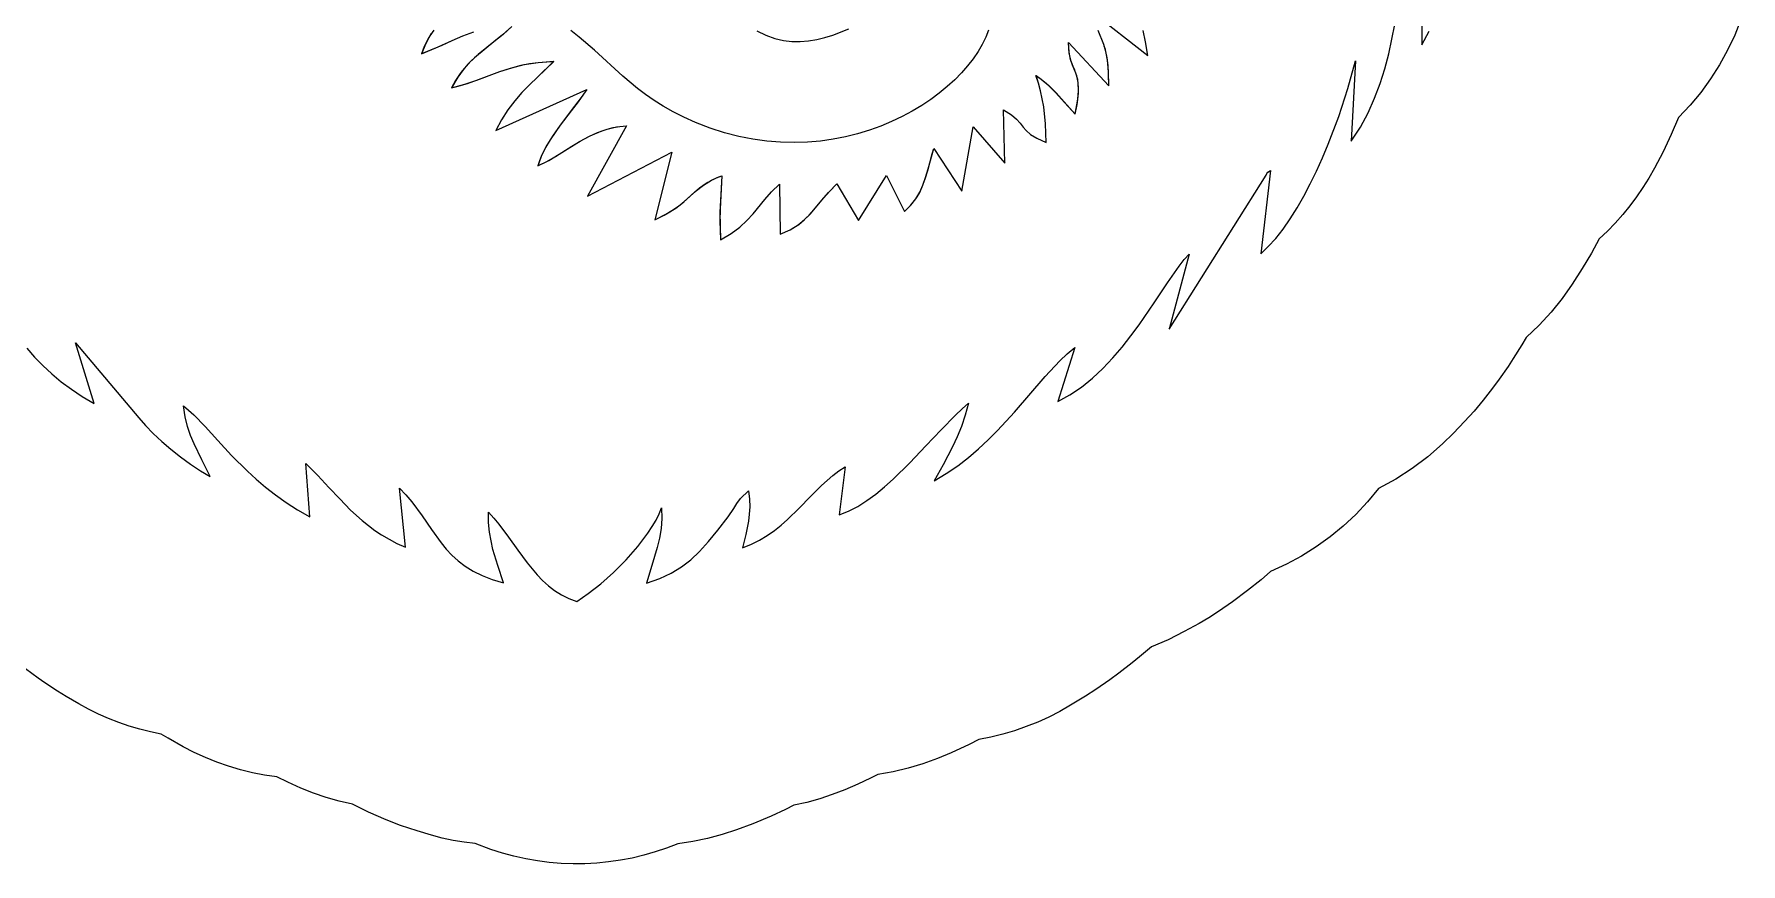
# Model space of a CAD drawing. Extents: x 0 to 210, y 0 to 160.
# Drawn here: x 144.4 to 204.6, y 0 to 29.3 of the extents above; entities that cross this region are included whole.
import ezdxf

# ---------------------------------------------------------------- set-up
doc = ezdxf.new("R2010")
doc.units = 0
doc.layers.add('Nível Padrão', color=18, linetype='CONTINUOUS')

msp = doc.modelspace()

# ---------------------------------------------------------------- linework, layer by layer
at = {"layer": 'Nível Padrão'}
for points in [[(193.358, 33.208), (193.357, 28.879), (193.616, 29.363)], [(204.617, 29.77), (204.401, 29.222), (204.15, 28.691), (203.867, 28.176), (203.551, 27.68), (203.205, 27.205), (202.827, 26.752), (202.421, 26.322), (202.159, 25.714), (201.874, 25.113), (201.563, 24.531), (201.368, 24.184), (201.158, 23.847), (200.935, 23.519), (200.697, 23.201), (200.446, 22.893), (200.182, 22.596), (199.905, 22.311), (199.616, 22.037), (199.341, 21.532), (199.018, 20.988), (198.664, 20.446), (198.307, 19.936), (197.917, 19.452), (197.494, 18.995), (197.042, 18.566), (196.882, 18.296), (196.58, 17.817), (196.399, 17.542), (196.085, 17.093), (195.849, 16.77), (195.522, 16.353), (195.202, 15.968), (194.866, 15.594), (194.474, 15.184), (194.085, 14.813), (193.566, 14.357), (193.016, 13.941), (192.435, 13.566), (191.828, 13.236), (191.442, 12.766), (191.028, 12.323), (190.586, 11.91), (190.118, 11.526), (189.627, 11.173), (189.112, 10.853), (188.577, 10.566), (188.022, 10.314), (187.683, 10.019), (187.208, 9.634), (186.676, 9.234), (186.176, 8.894), (185.844, 8.679), (185.504, 8.478), (184.975, 8.189), (184.404, 7.902), (183.814, 7.655), (183.396, 7.299), (183.133, 7.084), (182.663, 6.721), (182.348, 6.489), (181.852, 6.147), (181.484, 5.907), (180.96, 5.591), (180.582, 5.375), (180.195, 5.177), (179.799, 4.997), (179.396, 4.837), (178.985, 4.695), (178.568, 4.572), (178.145, 4.469), (177.718, 4.385), (177.38, 4.21), (176.751, 3.917), (176.262, 3.719), (175.75, 3.531), (175.228, 3.374), (174.698, 3.247), (174.161, 3.152), (173.893, 3.015), (173.451, 2.807), (172.988, 2.611), (172.551, 2.441), (172.105, 2.293), (171.654, 2.167), (171.195, 2.065), (170.901, 1.917), (170.395, 1.681), (169.749, 1.41), (169.17, 1.199), (168.664, 1.032), (168.149, 0.894), (167.628, 0.786), (167.1, 0.708), (166.703, 0.554), (166.302, 0.419), (165.895, 0.303), (165.485, 0.205), (165.072, 0.127), (164.656, 0.067), (164.238, 0.025), (163.819, 0.003), (163.4, -0.001), (162.98, 0.015), (162.562, 0.049), (162.144, 0.102), (161.729, 0.174), (161.316, 0.265), (160.907, 0.375), (160.501, 0.504), (159.943, 0.712), (159.555, 0.762), (159.17, 0.828), (158.787, 0.91), (158.409, 1.008), (157.898, 1.158), (157.312, 1.352), (156.801, 1.55), (156.181, 1.818), (155.614, 2.099), (155.148, 2.207), (154.688, 2.338), (154.235, 2.493), (153.79, 2.672), (153.332, 2.878), (152.948, 3.063), (152.515, 3.127), (152.086, 3.212), (151.662, 3.316), (151.244, 3.441), (150.832, 3.584), (150.427, 3.747), (150.03, 3.928), (149.641, 4.129), (149.109, 4.427), (148.866, 4.568), (148.484, 4.649), (148.106, 4.745), (147.734, 4.856), (147.366, 4.983), (147.004, 5.125), (146.648, 5.283), (146.299, 5.455), (145.957, 5.641), (145.509, 5.905), (145.21, 6.089), (144.76, 6.384), (144.518, 6.55), (144.074, 6.871)], [(144.122, 18.187), (144.399, 17.871), (144.692, 17.569), (145.004, 17.279), (145.337, 17), (145.696, 16.733), (146.081, 16.476), (146.497, 16.23), (145.841, 18.378), (148.071, 15.729), (148.308, 15.458), (148.581, 15.178), (148.883, 14.896), (149.208, 14.618), (149.549, 14.349), (149.898, 14.096), (150.25, 13.864), (150.596, 13.659), (150.3, 14.249), (150.023, 14.813), (149.901, 15.107), (149.795, 15.421), (149.71, 15.764), (149.649, 16.145), (149.833, 16), (150.021, 15.828), (150.421, 15.417), (150.86, 14.933), (151.352, 14.401), (151.91, 13.843), (152.218, 13.561), (152.547, 13.281), (152.899, 13.007), (153.276, 12.74), (153.679, 12.484), (154.11, 12.242), (153.973, 14.114), (154.395, 13.693), (154.787, 13.276), (155.166, 12.869), (155.55, 12.477), (155.956, 12.106), (156.403, 11.76), (156.646, 11.597), (156.906, 11.443), (157.185, 11.298), (157.485, 11.162), (157.273, 13.248), (157.502, 13.008), (157.708, 12.764), (158.072, 12.272), (158.405, 11.786), (158.744, 11.318), (158.928, 11.096), (159.128, 10.884), (159.349, 10.683), (159.597, 10.495), (159.875, 10.323), (160.189, 10.166), (160.543, 10.028), (160.942, 9.911), (160.749, 10.515), (160.575, 11.09), (160.506, 11.386), (160.453, 11.697), (160.42, 12.032), (160.411, 12.398), (160.602, 12.189), (160.782, 11.972), (161.122, 11.52), (161.447, 11.06), (161.778, 10.61), (162.133, 10.186), (162.326, 9.99), (162.531, 9.807), (162.752, 9.639), (162.991, 9.489), (163.25, 9.359), (163.531, 9.251), (163.94, 9.527), (164.381, 9.875), (164.833, 10.279), (165.275, 10.722), (165.686, 11.188), (166.045, 11.659), (166.198, 11.892), (166.331, 12.121), (166.441, 12.342), (166.524, 12.555), (166.534, 12.176), (166.507, 11.819), (166.451, 11.48), (166.373, 11.154), (166.182, 10.523), (165.991, 9.894), (166.46, 10.064), (166.866, 10.253), (167.226, 10.469), (167.555, 10.721), (167.869, 11.016), (168.183, 11.362), (168.514, 11.768), (168.877, 12.242), (169.073, 12.527), (169.181, 12.709), (169.316, 12.886), (169.592, 13.154), (169.626, 12.865), (169.635, 12.592), (169.622, 12.334), (169.592, 12.085), (169.497, 11.609), (169.381, 11.139), (169.694, 11.27), (169.985, 11.419), (170.255, 11.582), (170.507, 11.758), (170.744, 11.944), (170.968, 12.139), (171.385, 12.541), (171.779, 12.948), (172.168, 13.339), (172.572, 13.697), (172.786, 13.858), (173.01, 14.003), (172.794, 12.304), (173.124, 12.436), (173.449, 12.605), (173.77, 12.807), (174.085, 13.036), (174.396, 13.289), (174.7, 13.561), (175.292, 14.14), (175.856, 14.735), (176.391, 15.309), (176.893, 15.823), (177.13, 16.046), (177.359, 16.24), (177.243, 15.821), (177.108, 15.427), (176.959, 15.058), (176.798, 14.71), (176.465, 14.074), (176.142, 13.504), (176.572, 13.763), (176.976, 14.04), (177.356, 14.333), (177.715, 14.638), (178.055, 14.953), (178.377, 15.275), (178.978, 15.926), (180.064, 17.18), (180.582, 17.736), (180.842, 17.986), (181.106, 18.213), (180.507, 16.303), (180.936, 16.537), (181.345, 16.814), (181.733, 17.128), (182.1, 17.471), (182.449, 17.838), (182.778, 18.221), (183.088, 18.614), (183.381, 19.01), (183.915, 19.785), (184.383, 20.493), (184.79, 21.081), (184.972, 21.314), (185.14, 21.497), (184.44, 18.852), (187.864, 24.286), (187.887, 24.349), (187.923, 24.39), (188.016, 24.453), (187.673, 21.512), (187.939, 21.765), (188.201, 22.056), (188.458, 22.383), (188.709, 22.742), (188.954, 23.129), (189.192, 23.542), (189.421, 23.976), (189.642, 24.429), (189.854, 24.898), (190.056, 25.377), (190.426, 26.358), (190.747, 27.345), (191.013, 28.311), (190.865, 25.481), (191.187, 25.975), (191.461, 26.481), (191.692, 26.995), (191.887, 27.515), (192.05, 28.038), (192.187, 28.561), (192.304, 29.081), (192.406, 29.597)], [(161.243, 29.533), (160.913, 29.233), (160.607, 28.981), (160.054, 28.539), (159.802, 28.311), (159.562, 28.052), (159.332, 27.742), (159.109, 27.363), (159.577, 27.491), (160.007, 27.635), (160.82, 27.936), (161.236, 28.072), (161.681, 28.184), (162.171, 28.263), (162.723, 28.299), (162.142, 27.744), (161.865, 27.473), (161.598, 27.196), (161.344, 26.903), (161.105, 26.587), (160.881, 26.24), (160.675, 25.854), (163.884, 27.307), (163.689, 27.023), (163.457, 26.716), (162.945, 26.048), (162.695, 25.696), (162.47, 25.337), (162.286, 24.975), (162.215, 24.793), (162.159, 24.613), (162.548, 24.807), (162.916, 25.024), (163.632, 25.469), (164.002, 25.671), (164.394, 25.84), (164.602, 25.908), (164.82, 25.962), (165.049, 26.002), (165.29, 26.025), (163.916, 23.545), (166.887, 25.092), (166.285, 22.714), (166.699, 22.916), (167.028, 23.124), (167.296, 23.335), (167.531, 23.543), (167.758, 23.744), (168.002, 23.934), (168.29, 24.107), (168.458, 24.186), (168.647, 24.259), (168.588, 23.093), (168.586, 22.661), (168.61, 22.009), (168.984, 22.226), (169.287, 22.45), (169.537, 22.682), (169.756, 22.921), (170.171, 23.425), (170.407, 23.692), (170.687, 23.969), (170.707, 22.202), (171.06, 22.36), (171.342, 22.533), (171.575, 22.721), (171.779, 22.927), (172.181, 23.403), (172.42, 23.677), (172.712, 23.979), (173.474, 22.686), (174.462, 24.277), (175.101, 23.005), (175.326, 23.227), (175.501, 23.452), (175.639, 23.685), (175.75, 23.935), (175.845, 24.207), (175.934, 24.508), (176.139, 25.229), (177.118, 23.723), (177.522, 25.993), (178.645, 24.703), (178.592, 26.594), (178.87, 26.415), (179.055, 26.258), (179.182, 26.116), (179.284, 25.983), (179.394, 25.854), (179.545, 25.724), (179.77, 25.585), (180.103, 25.434), (180.078, 26.094), (180.012, 26.699), (179.9, 27.262), (179.826, 27.531), (179.74, 27.795), (179.926, 27.671), (180.1, 27.53), (180.428, 27.205), (180.758, 26.835), (181.12, 26.435), (181.216, 26.97), (181.236, 27.182), (181.24, 27.363), (181.232, 27.518), (181.212, 27.653), (181.148, 27.879), (181.065, 28.084), (180.982, 28.305), (180.916, 28.583), (180.895, 28.756), (180.884, 28.959), (182.307, 27.438), (182.298, 27.947), (182.263, 28.338), (182.206, 28.644), (182.13, 28.897), (181.932, 29.382)], [(161.243, 29.532), (160.931, 29.249), (160.607, 28.981), (160.263, 28.71), (159.926, 28.428), (159.702, 28.21), (159.496, 27.97), (159.417, 27.865), (159.255, 27.62), (159.109, 27.363), (159.3, 27.411), (159.677, 27.523), (160.061, 27.656), (160.82, 27.936), (161.19, 28.058), (161.566, 28.158), (161.868, 28.219), (162.171, 28.263), (162.626, 28.296), (162.723, 28.298), (162.142, 27.744), (161.865, 27.473), (161.598, 27.196), (161.344, 26.903), (161.105, 26.587), (160.881, 26.24), (160.675, 25.854), (163.884, 27.307), (163.854, 27.261), (163.577, 26.872), (163.331, 26.552), (162.945, 26.048), (162.588, 25.532), (162.427, 25.26), (162.286, 24.974), (162.176, 24.673), (162.159, 24.613), (162.477, 24.769), (162.78, 24.941), (163.363, 25.305), (163.655, 25.483), (163.955, 25.647), (164.269, 25.791), (164.602, 25.908), (164.603, 25.908), (164.934, 25.984), (165.29, 26.025), (163.916, 23.545), (166.886, 25.092), (166.286, 22.714), (166.617, 22.871), (166.893, 23.033), (167.126, 23.197), (167.327, 23.361), (167.686, 23.682), (167.868, 23.835), (168.069, 23.979), (168.069, 23.979), (168.139, 24.023), (168.139, 24.023), (168.212, 24.065), (168.212, 24.065), (168.29, 24.107), (168.29, 24.107), (168.372, 24.147), (168.372, 24.147), (168.458, 24.186), (168.458, 24.186), (168.55, 24.223), (168.55, 24.223), (168.647, 24.259), (168.592, 23.183), (168.586, 22.992), (168.59, 22.5), (168.61, 22.009), (168.984, 22.226), (169.287, 22.45), (169.537, 22.682), (169.755, 22.921), (170.171, 23.425), (170.407, 23.692), (170.687, 23.969), (170.708, 22.202), (170.979, 22.32), (170.979, 22.32), (171.06, 22.36), (171.06, 22.36), (171.136, 22.402), (171.136, 22.402), (171.366, 22.549), (171.562, 22.708), (171.736, 22.88), (171.901, 23.066), (172.252, 23.486), (172.462, 23.723), (172.712, 23.979), (173.474, 22.686), (174.462, 24.277), (175.101, 23.005), (175.314, 23.215), (175.502, 23.452), (175.623, 23.655), (175.725, 23.87), (175.828, 24.153), (175.918, 24.45), (176.081, 25.032), (176.139, 25.229), (177.117, 23.723), (177.522, 25.994), (178.645, 24.703), (178.592, 26.594), (178.87, 26.416), (179.055, 26.258), (179.182, 26.116), (179.284, 25.983), (179.394, 25.854), (179.545, 25.724), (179.77, 25.585), (180.103, 25.434), (180.078, 26.094), (180.012, 26.699), (179.9, 27.262), (179.826, 27.531), (179.739, 27.795), (179.927, 27.673), (180.19, 27.446), (180.449, 27.183), (181.12, 26.435), (181.178, 26.723), (181.178, 26.723), (181.199, 26.852), (181.199, 26.852), (181.239, 27.251), (181.228, 27.551), (181.18, 27.782), (181.109, 27.978), (181.107, 27.982), (181.033, 28.162), (180.963, 28.367), (180.91, 28.624), (180.884, 28.959), (180.884, 28.959), (182.307, 27.438), (182.303, 27.832), (182.283, 28.155), (182.251, 28.421), (182.206, 28.644), (182.206, 28.644), (182.189, 28.711), (182.189, 28.711), (182.17, 28.775), (182.17, 28.775), (182.15, 28.837)], [(181.697, 30.059), (183.681, 28.505), (183.61, 28.989), (183.524, 29.389)], [(158.485, 29.403), (158.343, 29.2), (158.2, 28.93), (158.049, 28.568), (158.418, 28.711), (158.779, 28.873), (159.14, 29.039), (159.509, 29.199), (159.895, 29.341)], [(158.399, 29.286), (158.265, 29.06), (158.15, 28.818), (158.049, 28.568), (158.127, 28.596), (158.636, 28.807), (159.14, 29.039), (159.513, 29.201), (159.895, 29.341)], [(178.063, 29.395), (177.966, 29.146), (177.844, 28.895), (177.696, 28.642), (177.524, 28.39), (177.328, 28.139), (177.11, 27.891), (176.87, 27.647), (176.608, 27.409), (176.327, 27.178), (176.026, 26.955), (175.706, 26.742), (175.369, 26.54), (175.015, 26.35), (174.644, 26.174), (174.259, 26.014), (173.859, 25.87), (173.445, 25.745), (173.019, 25.638), (172.581, 25.553), (172.132, 25.489), (171.672, 25.449), (171.203, 25.434), (170.726, 25.445), (170.241, 25.484), (169.749, 25.552), (169.251, 25.65), (168.747, 25.78), (168.239, 25.943), (167.728, 26.141), (167.311, 26.327), (166.93, 26.52), (166.58, 26.718), (166.258, 26.921), (165.958, 27.129), (165.678, 27.341), (165.157, 27.778), (164.162, 28.689), (163.621, 29.156), (163.325, 29.392)], [(169.886, 29.377), (170.205, 29.222), (170.518, 29.11), (170.824, 29.037), (171.125, 29), (171.421, 28.994), (171.713, 29.017), (172.002, 29.066), (172.288, 29.137), (172.573, 29.226), (173.139, 29.445)]]:
    msp.add_lwpolyline(points, dxfattribs=at)

doc.saveas('drawing.dxf')
